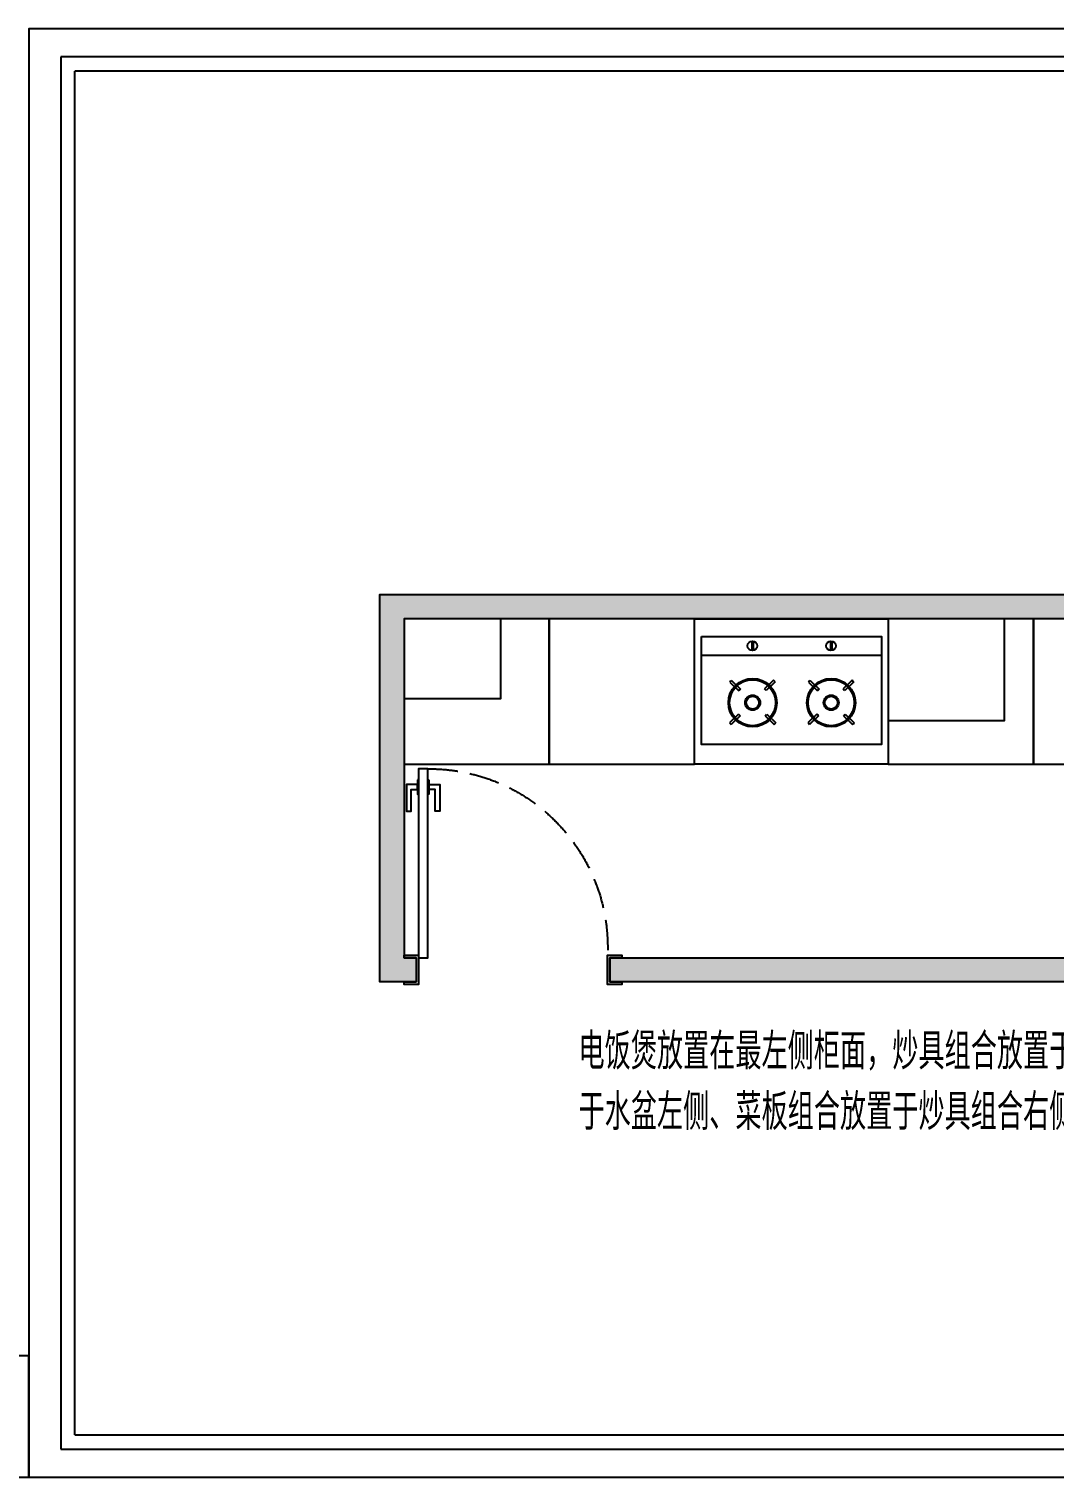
# Model space of a CAD drawing. Extents: x 422240 to 534325, y -8262 to 172635.
# Drawn here: x 525031 to 529264, y 117189 to 123170 of the extents above; entities that cross this region are included whole.
import ezdxf

# ---------------------------------------------------------------- set-up
doc = ezdxf.new("R2010")
doc.units = 0
doc.header["$LTSCALE"] = 1000
doc.header["$MEASUREMENT"] = 0
doc.linetypes.add('DASH', pattern=[0.35, 0.25, -0.1])
doc.layers.add('PM-家具', color=146, linetype='Continuous')
doc.layers.add('WALL', color=255, linetype='Continuous')
doc.styles.get("Standard").update_dxf_attribs({"font": 'gbenor.shx', "bigfont": 'gbcbig.shx'})

# ---------------------------------------------------------------- blocks, each defined once
blk = doc.blocks.new('厨房摆放方案图框')
at = {"color": 251}
for p, q in [((25027, 17757), (372, 17757)), ((372, 17757), (372, 493)), ((372, 493), (25027, 493))]:
    blk.add_line(p, q, dxfattribs=at)
for p, q in [((24853, 17583), (546, 17583)), ((546, 667), (546, 17583)), ((546, 667), (24853, 667))]:
    blk.add_line(p, q)
blk.add_lwpolyline([(-25, 145), (25375, 145), (25375, 18105), (-25, 18105)], close=True)
blk = doc.blocks.new('door-swing-single1')
at = {"color": 0, "linetype": 'ByBlock'}
for points in [[(10, -10), (10, 110), (-50, 110), (-50, 100), (0, 100)], [(0, 0), (0, 100)], [(0, 0), (-50, 0), (-50, -10), (10, -10)], [(10, 0), (48, 0), (48, -780), (10, -780), (10, -10)]]:
    blk.add_lwpolyline(points, dxfattribs=at)
for points in [[(800, 0), (800, 100), (850, 100), (850, 110), (790, 110), (790, -10), (850, -10), (850, 0)], [(5, -715), (-40, -715), (-40, -605), (-20, -605), (-20, -695), (5, -695)], [(53, -715), (98, -715), (98, -605), (78, -605), (78, -695), (53, -695)], [(5, -735), (5, -675), (10, -675), (10, -735)], [(53, -735), (53, -675), (48, -675), (48, -735)]]:
    blk.add_lwpolyline(points, close=True, dxfattribs=at)
at = {"color": 250, "linetype": 'DASH', "ltscale": 0.5}
blk.add_arc((53.8, -42.6), 737.4, 269.54749, 3.31294, dxfattribs=at)

msp = doc.modelspace()

# ---------------------------------------------------------------- hatches: boundary and pattern name
at = {"layer": 'WALL'}
h = msp.add_hatch(dxfattribs=at)
h.set_pattern_fill('钢筋混凝土', color=251, scale=10, angle=180)
h.set_pattern_definition([(225, (450722.164, 132628.118), (17.6776695, -17.6776695), []), (230, (450722.164, 132628.12), (-71.72602, 6.275213), [7.5, -82.5]), (175, (450722.164, 132628.12), (13.875133, -75.219213), [6, -66]), (280.4514, (450716.19, 132628.64), (-57.85094, -68.943954), [6.37402, -70.11421]), (226.1842, (450722.164, 132608.12), (-106.724105, 16.5519), [11.25, -123.75]), (276.6356, (450713.27, 132609.5), (-93.46627, -97.41179), [9.56103, -105.1713]), (171.1842, (450722.16, 132608.12), (-93.4662, -97.41186), [9, -99]), (201, (450712.164, 132613.12), (-59.690705, 40.26189), [7.5, -82.5]), (146, (450712.164, 132613.12), (-24.33153, -72.515005), [6, -66]), (251.4514, (450707.19, 132616.47), (-84.02226, -32.25305), [6.37402, -70.11421]), (217.5, (450722.164, 132628.118), (-1.2159855, -33.289385), [0, -65.2, 0, -67, 0, -66.25]), (187.5, (450722.164, 132628.118), (-26.306954, -39.441171), [0, -38.2, 0, -63.7, 0, -25.25]), (147.5, (450744.464, 132628.118), (-53.382244, 2.255487), [0, -25, 0, -78, 0, -103.5]), (137.5, (450754.464, 132628.12), (-58.318617, -10.010498), [0, -32.5, 0, -51.8, 0, -73.5])])
h.paths.add_polyline_path([(530979.5, 120733.7), (529429, 120733.7), (526579.5, 120733.7), (526579.5, 120433.7), (526579.5, 120372.3), (526579.5, 120246.1), (526579.5, 119333.7), (526629.5, 119333.7), (526629.5, 119283.7), (526629.5, 119233.7), (526479.5, 119233.7), (526479.5, 120833.7), (531079.5, 120833.7), (531079.5, 119233.7), (527429.5, 119233.7), (527429.5, 119333.7), (528529, 119333.7), (530979.5, 119333.7)])

# ---------------------------------------------------------------- linework, layer by layer
at = {"color": 250}
for p, q in [((528016.3, 120641.5), (528016.3, 120602)), ((528021.3, 120641.4), (528021.3, 120602.1)), ((528340.8, 120641.5), (528340.8, 120602)), ((528345.8, 120641.4), (528345.8, 120602.1)), ((528551.4, 120581.9), (527807.6, 120581.9)), ((527925, 120471.9), (527962.3, 120436.1)), ((527931.9, 120479.1), (527969.3, 120443.2)), ((528105.8, 120479.7), (528068.4, 120443.7)), ((528112.7, 120472.5), (528075.5, 120436.7)), ((528249.6, 120471.9), (528286.8, 120436.1)), ((528256.5, 120479.1), (528293.8, 120443.2)), ((528430.3, 120479.7), (528392.9, 120443.7)), ((528437.2, 120472.5), (528400, 120436.7)), ((527960.5, 120340), (527923.1, 120304.1)), ((527967.2, 120332.6), (527930, 120296.9)), ((528070.4, 120332.1), (528107.7, 120296.3)), ((528077.3, 120339.4), (528114.6, 120303.5)), ((528285, 120340), (528247.6, 120304.1)), ((528291.8, 120332.6), (528254.6, 120296.9)), ((528395, 120332.1), (528432.2, 120296.3)), ((528401.8, 120339.4), (528439.2, 120303.5))]:
    msp.add_line(p, q, dxfattribs=at)
for points in [[(526579.5, 120133.7), (527179.5, 120133.7), (527179.5, 120733.7), (526579.5, 120733.7)], [(527179.5, 120133.7), (527779.5, 120133.7), (527779.5, 120733.7), (527179.5, 120733.7)], [(527779.5, 120733.7), (528579.5, 120733.7), (528579.5, 120133.7), (527779.5, 120133.7)], [(528579.5, 120133.7), (529179.5, 120133.7), (529179.5, 120733.7), (528579.5, 120733.7)], [(529179.5, 120133.7), (529779.5, 120133.7), (529779.5, 120733.7), (529179.5, 120733.7)], [(527807.6, 120660.2), (528551.4, 120660.2), (528551.4, 120213.7), (527807.6, 120213.7)]]:
    msp.add_lwpolyline(points, close=True, dxfattribs=at)
msp.add_lwpolyline([(524530.5, 117188.8), (525030.5, 117188.8), (525030.5, 117688.8), (524530.5, 117688.8)], close=True)
for centre, radius in [((528018.3, 120621.8), 19.8), ((528342.8, 120621.8), 19.8), ((528019.1, 120387), 100), ((528019.1, 120387), 95), ((528343.7, 120387), 100), ((528343.7, 120387), 95), ((528019.1, 120387), 31.3), ((528019.1, 120387), 26.3), ((528343.7, 120387), 31.3), ((528343.7, 120387), 26.3)]:
    msp.add_circle(centre, radius, dxfattribs=at)
for centre, radius, start, end in [((528019.1, 120387), 126.7, 133.42644, 137.95014), ((528019.1, 120387), 126.7, 42.41305, 46.93706), ((528343.7, 120387), 126.7, 133.42644, 137.95014), ((528343.7, 120387), 126.7, 42.41305, 46.93706), ((528019.1, 120387), 75.1, 131.56711, 139.19927), ((528019.1, 120387), 75.1, 41.41362, 49.04729), ((528343.7, 120387), 75.1, 131.56711, 139.19927), ((528343.7, 120387), 75.1, 41.41362, 49.04729), ((528019.1, 120387), 75.1, 218.69013, 226.3238), ((528019.1, 120387), 75.1, 313.06332, 320.69548), ((528343.7, 120387), 75.1, 218.69013, 226.3238), ((528343.7, 120387), 75.1, 313.06332, 320.69548), ((528019.1, 120387), 126.7, 220.80036, 225.32436), ((528019.1, 120387), 126.7, 314.31245, 318.83614), ((528343.7, 120387), 126.7, 220.80036, 225.32436), ((528343.7, 120387), 126.7, 314.31245, 318.83614)]:
    msp.add_arc(centre, radius, start, end, dxfattribs=at)
at = {"layer": 'PM-家具'}
for points in [[(526579.5, 120403.7), (526979.5, 120403.7), (526979.5, 120733.7), (526579.5, 120733.7)], [(528579.5, 120313.7), (529059.5, 120313.7), (529059.5, 120733.7), (528579.5, 120733.7)]]:
    msp.add_lwpolyline(points, close=True, dxfattribs=at)
at = {"layer": 'WALL'}
msp.add_lwpolyline([(531079.5, 119233.7), (527429.5, 119233.7), (527429.5, 119333.7), (530979.5, 119333.7), (530979.5, 120733.7), (526579.5, 120733.7), (526579.5, 119333.7), (526629.5, 119333.7), (526629.5, 119233.7), (526479.5, 119233.7), (526479.5, 120833.7), (531079.5, 120833.7)], close=True, dxfattribs=at)

# ---------------------------------------------------------------- block references
at = {"xscale": 0.3330153595476334, "yscale": 0.3330153595476334, "zscale": 0.3330153595476334}
msp.add_blockref('厨房摆放方案图框', (525038.8, 117140.4), dxfattribs=at)
at = {"layer": 'PM-家具', "xscale": -1, "rotation": 180}
msp.add_blockref('door-swing-single1', (526629.5, 119333.7), dxfattribs=at)

# ---------------------------------------------------------------- texts
at = {"insert": (527300.1, 119022), "char_height": 150, "attachment_point": 1}
msp.add_mtext_dynamic_manual_height_columns('电饭煲放置在最左侧柜面，炒具组合放置于灶台右侧柜体、水果组合放置于水盆左侧、菜板组合放置于炒具组合右侧。', width=3449.338, gutter_width=1750, heights=[0], dxfattribs=at)

doc.saveas('drawing.dxf')
